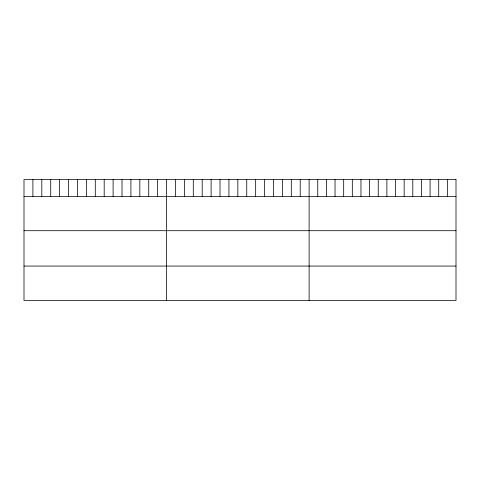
<?xml version="1.0" encoding="UTF-8"?>
<svg xmlns="http://www.w3.org/2000/svg" width="480" height="480" viewBox="0 0 480 480"><rect width="100%" height="100%" fill="white"/><g stroke="black" fill="none" stroke-linecap="round" stroke-linejoin="round"><path stroke-width="0.72" d="M24 196.38L456 196.38M24 230.7L456 230.7M24 266.064L456 266.064M447.36 179.61L447.36 196.38M438.72 179.61L438.72 196.38M430.08 179.61L430.08 196.38M421.44 179.61L421.44 196.38M412.8 179.61L412.8 196.38M404.16 179.61L404.16 196.38M395.52 179.61L395.52 196.38M386.88 179.61L386.88 196.38M378.24 179.61L378.24 196.38M369.6 179.61L369.6 196.38M360.96 179.61L360.96 196.38M352.32 179.61L352.32 196.38M343.68 179.61L343.68 196.38M335.04 179.61L335.04 196.38M326.4 179.61L326.4 196.38M317.76 179.61L317.76 196.38M309.12 179.61L309.12 300.39M300.21 179.61L300.21 196.38M291.3 179.61L291.3 196.38M282.39 179.61L282.39 196.38M273.48 179.61L273.48 196.38M264.57 179.61L264.57 196.38M255.66 179.61L255.66 196.38M246.75 179.61L246.75 196.38M237.84 179.61L237.84 196.38M228.93 179.61L228.93 196.38M220.02 179.61L220.02 196.38M211.11 179.61L211.11 196.38M202.2 179.61L202.2 196.38M193.29 179.61L193.29 196.38M184.38 179.61L184.38 196.38M175.47 179.61L175.47 196.38M166.56 179.61L166.56 300.39M157.65 179.61L157.65 196.38M148.74 179.61L148.74 196.38M139.83 179.61L139.83 196.38M130.92 179.61L130.92 196.38M122.01 179.61L122.01 196.38M113.1 179.61L113.1 196.38M104.19 179.61L104.19 196.38M95.28 179.61L95.28 196.38M86.37 179.61L86.37 196.38M77.46 179.61L77.46 196.38M68.55 179.61L68.55 196.38M59.64 179.61L59.64 196.38M50.73 179.61L50.73 196.38M41.82 179.61L41.82 196.38M32.91 179.61L32.91 196.38M456 179.61L24 179.61L24 300.39L456 300.39L456 179.61"/></g></svg>
